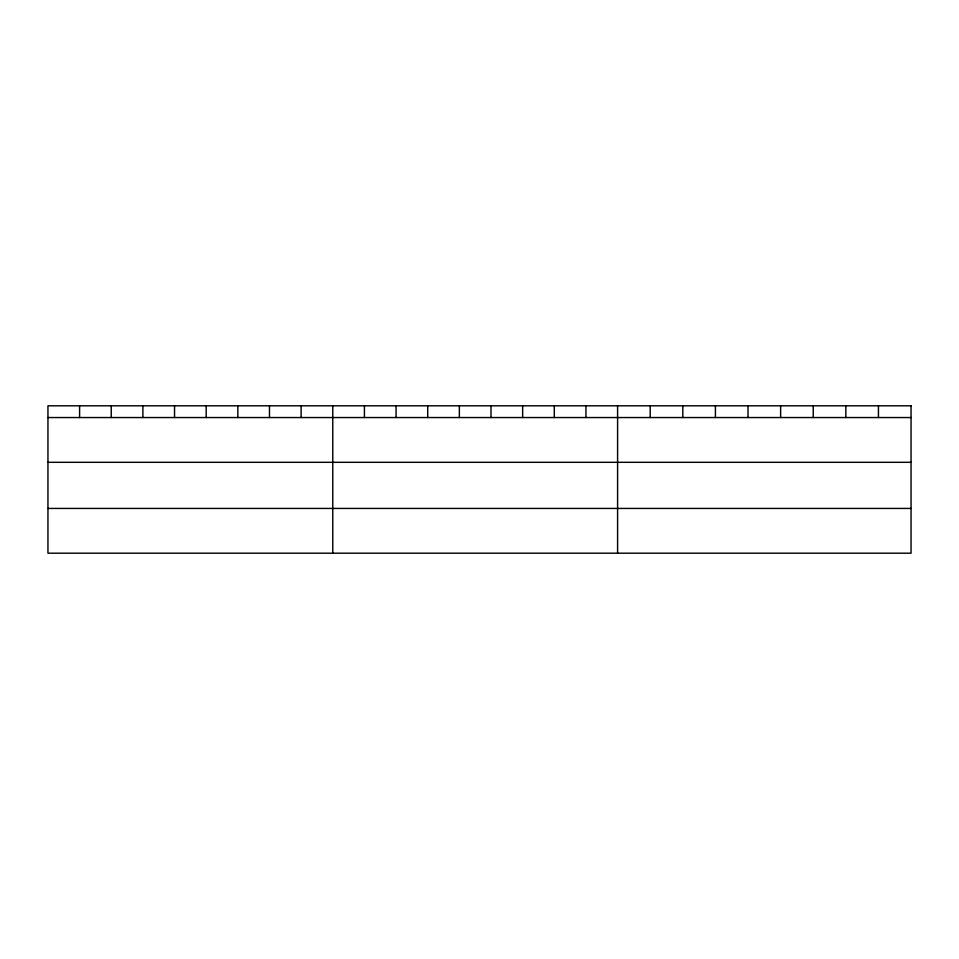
<?xml version="1.0" encoding="UTF-8"?>
<svg xmlns="http://www.w3.org/2000/svg" width="959" height="959" viewBox="0 0 959 959"><rect width="100%" height="100%" fill="white"/><g stroke="black" fill="none" stroke-linecap="round" stroke-linejoin="round"><path stroke-width="1.44" d="M47.95 417.549L911.05 417.549M47.95 462.31L911.05 462.31M47.95 508.438L911.05 508.438M878.444 405.801L878.444 417.549M845.838 405.801L845.838 417.549M813.232 405.801L813.232 417.549M780.626 405.801L780.626 417.549M748.02 405.801L748.02 417.549M715.414 405.801L715.414 417.549M682.808 405.801L682.808 417.549M650.202 405.801L650.202 417.549M617.596 405.801L617.596 553.199M585.949 405.801L585.949 417.549M554.302 405.801L554.302 417.549M522.655 405.801L522.655 417.549M491.008 405.801L491.008 417.549M459.361 405.801L459.361 417.549M427.714 405.801L427.714 417.549M396.067 405.801L396.067 417.549M364.42 405.801L364.42 417.549M332.773 405.801L332.773 553.199M301.126 405.801L301.126 417.549M269.479 405.801L269.479 417.549M237.832 405.801L237.832 417.549M206.185 405.801L206.185 417.549M174.538 405.801L174.538 417.549M142.891 405.801L142.891 417.549M111.244 405.801L111.244 417.549M79.597 405.801L79.597 417.549M911.05 405.801L47.95 405.801L47.95 553.199L911.05 553.199L911.05 405.801"/></g></svg>
